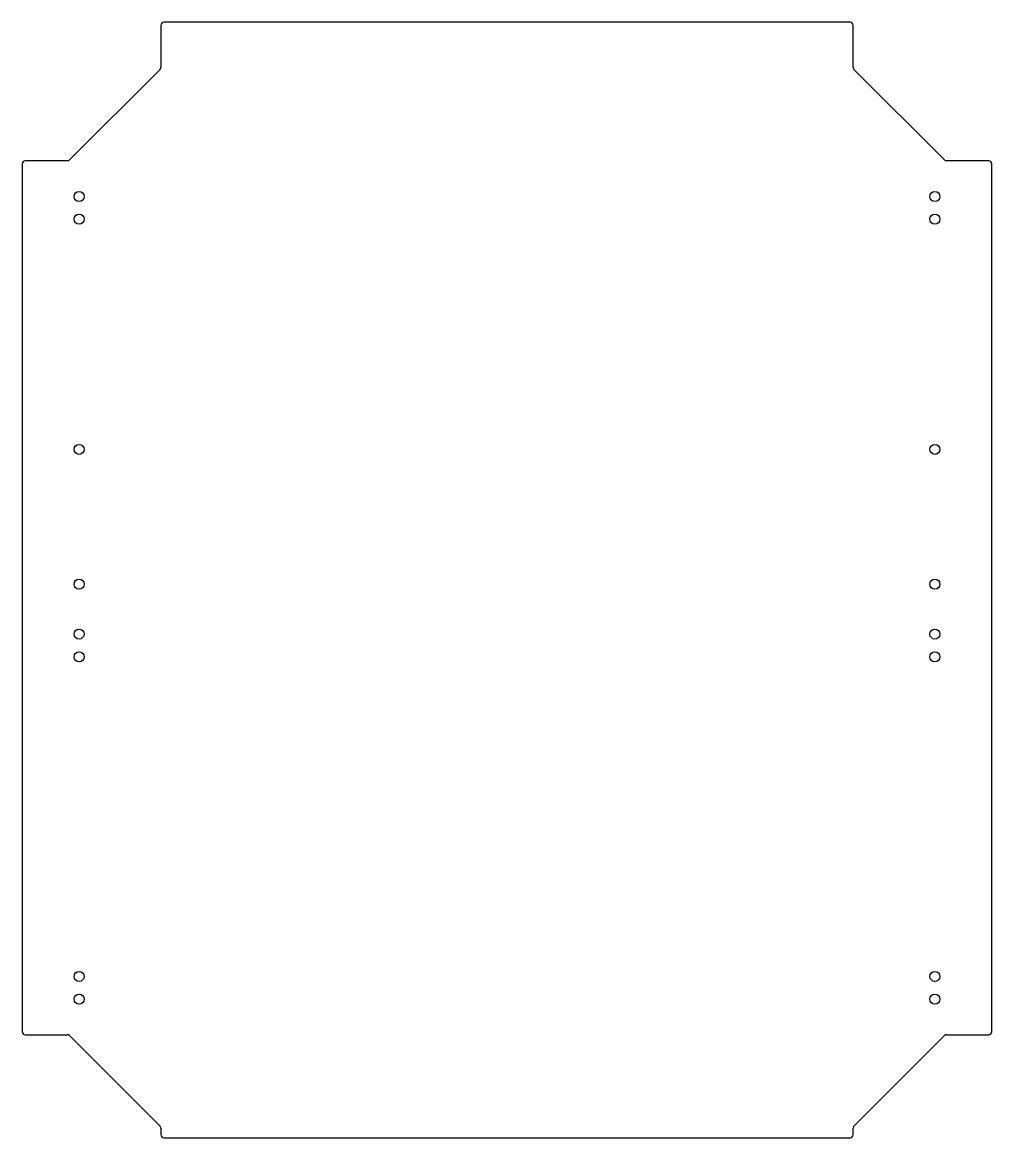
# Model space of a CAD drawing. Header units: inches. Extents: x -12.6 to 12.6, y -14.5 to 14.5.
import ezdxf

# ---------------------------------------------------------------- set-up
doc = ezdxf.new("R2010")
doc.units = ezdxf.units.IN
doc.layers.add('CUTOUTS', color=1, linetype='CONTINUOUS')
doc.layers.add('PERIMETER', color=5, linetype='CONTINUOUS')

msp = doc.modelspace()

# ---------------------------------------------------------------- linework, layer by layer
at = {"layer": 'CUTOUTS'}
for centre in [(-11.122, 9.97), (11.122, 9.97), (-11.122, 9.38), (11.122, 9.38), (-11.122, 3.396), (11.122, 3.396), (-11.122, -0.108), (11.122, -0.108), (-11.122, -1.407), (11.122, -1.407), (-11.122, -1.998), (11.122, -1.998), (-11.122, -10.305), (11.122, -10.305), (-11.122, -10.896), (11.122, -10.896)]:
    msp.add_circle(centre, 0.13, dxfattribs=at)
at = {"layer": 'PERIMETER'}
for p, q in [((8.917, 14.498), (-8.917, 14.498)), ((-8.996, 14.419), (-8.996, 13.325)), ((8.996, 13.325), (8.996, 14.419)), ((-9.019, 13.269), (-11.37, 10.919)), ((11.37, 10.919), (9.019, 13.269)), ((-12.598, 10.817), (-12.598, -11.742)), ((-11.425, 10.896), (-12.52, 10.896)), ((12.52, 10.896), (11.425, 10.896)), ((12.598, -11.742), (12.598, 10.817)), ((-12.52, -11.821), (-11.425, -11.821)), ((-11.37, -11.844), (-9.019, -14.195)), ((9.019, -14.195), (11.37, -11.844)), ((11.425, -11.821), (12.52, -11.821)), ((-8.996, -14.25), (-8.996, -14.419)), ((-8.917, -14.498), (8.917, -14.498)), ((8.996, -14.419), (8.996, -14.25))]:
    msp.add_line(p, q, dxfattribs=at)
for centre, start, end in [((8.917, 14.419), 0, 90), ((-8.917, 14.419), 90, 180), ((-9.075, 13.325), -45, 0), ((9.075, 13.325), 180, 225), ((-12.52, 10.817), 90, 180), ((-11.425, 10.974), 270, 315), ((11.425, 10.974), 225, 270), ((12.52, 10.817), 0, 90), ((-12.52, -11.742), 180, 270), ((-11.425, -11.9), 45, 90), ((11.425, -11.9), 90, 135), ((12.52, -11.742), 270, 360), ((-9.075, -14.25), 0, 45), ((9.075, -14.25), 135, 180), ((-8.917, -14.419), 180, 270), ((8.917, -14.419), 270, 360)]:
    msp.add_arc(centre, 0.0787, start, end, dxfattribs=at)

doc.saveas('drawing.dxf')
